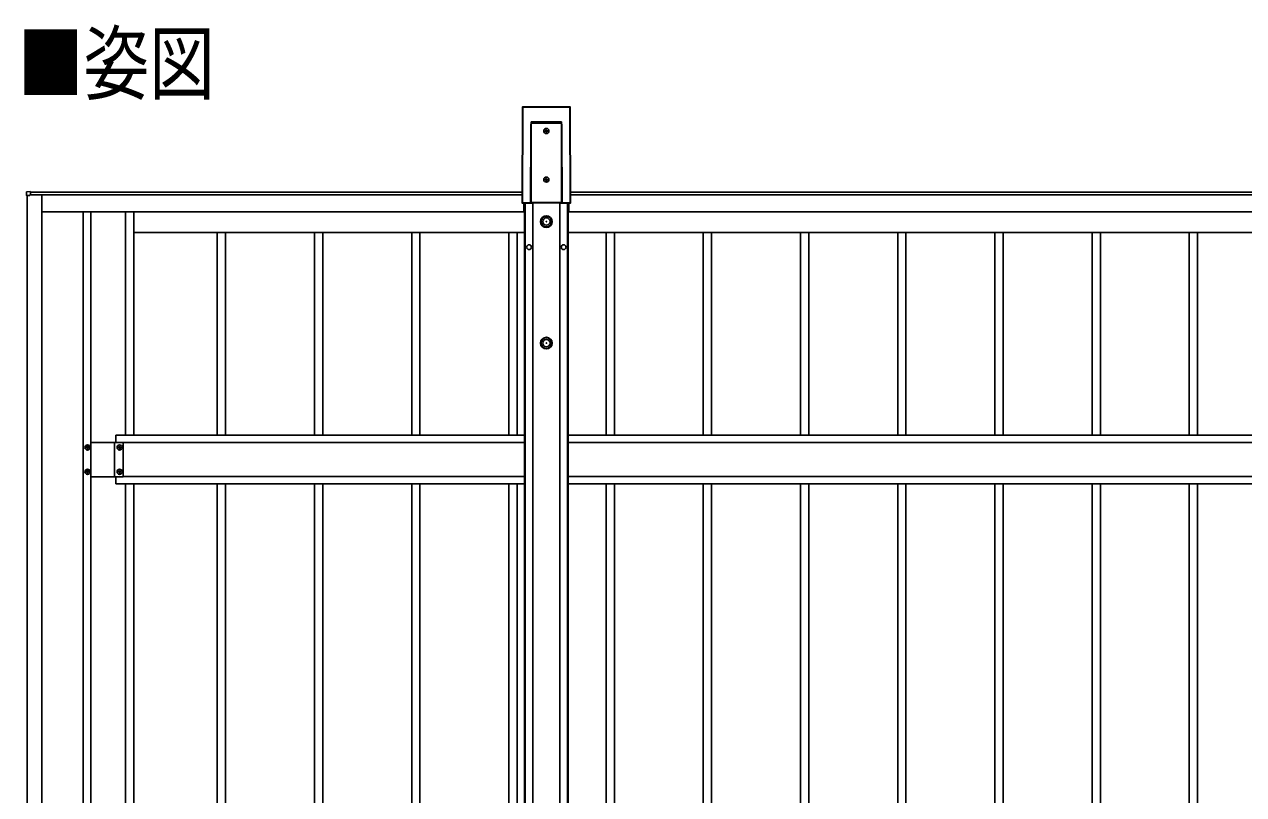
# Model space of a CAD drawing. Units: millimetres, scale not verified. Extents: x -10512 to 10512, y -7425 to 7425.
# Drawn here: x -2531 to -23, y 2127 to 3712 of the extents above; entities that cross this region are included whole.
import ezdxf
from ezdxf.enums import TextEntityAlignment as Align

# ---------------------------------------------------------------- set-up
doc = ezdxf.new("R2010")
doc.units = ezdxf.units.MM
doc.header["$LTSCALE"] = 30
doc.layers.add('0-2_USER1', color=3, linetype='Continuous')
doc.layers.add('0-4_YKK_A1', color=4, linetype='Continuous')
doc.styles.add('ＭＳ ゴシック', font='')
doc.styles.get('ＭＳ ゴシック').set_extended_font_data('MS Gothic')

msp = doc.modelspace()

# ---------------------------------------------------------------- linework, layer by layer
at = {"layer": '0-4_YKK_A1'}
for p, q in [((-1506.71, 3541.95), (-1507.34, 3344.81)), ((-1506.85, 3345.29), (-1506.23, 3541.47)), ((-1506.7, 3541.95), (-1506.71, 3541.95)), ((-1506.23, 3541.47), (-1506.7, 3541.95)), ((-1505.73, 3541.45), (-1506.36, 3345.27)), ((-1408.7, 3542.45), (-1506.21, 3542.45)), ((-1506.21, 3542.45), (-1505.73, 3541.97)), ((-1408.7, 3542.45), (-1506.21, 3542.45)), ((-1506.21, 3542.45), (-1506.21, 3542.45)), ((-1505.73, 3541.97), (-1409.17, 3541.97)), ((-1505.73, 3541.97), (-1505.73, 3541.45)), ((-1409.17, 3541.45), (-1505.73, 3541.45)), ((-1409.17, 3541.97), (-1408.7, 3542.45)), ((-1409.17, 3541.97), (-1409.17, 3541.45)), ((-1408.55, 3345.27), (-1409.17, 3541.45)), ((-1408.7, 3542.45), (-1408.7, 3542.45)), ((-1408.2, 3541.95), (-1408.68, 3541.47)), ((-1408.68, 3541.47), (-1408.05, 3345.29)), ((-1407.56, 3344.81), (-1408.2, 3541.95)), ((-1407.56, 3344.81), (-1408.2, 3541.95)), ((-1408.2, 3541.95), (-1408.2, 3541.95)), ((-1489.98, 3345.38), (-1489.51, 3492.16)), ((-1489.01, 3492.13), (-1489.48, 3345.35)), ((-1489.01, 3345.82), (-1489.01, 3492.13)), ((-1488.51, 3511.37), (-1426.39, 3511.37)), ((-1426.39, 3508.75), (-1488.51, 3508.75)), ((-1488.51, 3508.75), (-1488.51, 3345.82)), ((-1456.97, 3494.22), (-1456.97, 3495.18)), ((-1426.39, 3345.82), (-1426.39, 3508.75)), ((-1425.89, 3492.13), (-1425.89, 3345.82)), ((-1425.42, 3345.35), (-1425.89, 3492.13)), ((-1425.39, 3492.16), (-1424.92, 3345.38)), ((-1456.97, 3394.22), (-1456.97, 3395.18)), ((-2518.95, 3368.14), (-2526.48, 3367.68)), ((-2518.95, 3367.64), (-2518.95, 3368.14)), ((-2518.95, 3361.74), (-2518.95, 3367.64)), ((-2518.95, 3366.63), (-1507.27, 3366.63)), ((-1407.63, 3366.63), (1366.73, 3366.63)), ((-2526.48, 3359.94), (-2520.77, 3359.94)), ((-2525.45, 550.91), (-2525.45, 3359.94)), ((-2520.77, 3359.94), (-2520.45, 3359.94)), ((-2520.45, 3359.94), (-2520.45, 3361.14)), ((-2495.45, 3361.13), (-2520.45, 3361.13)), ((-2519.95, 3361.13), (-2519.95, 3361.44)), ((-2518.95, 3361.63), (-1507.28, 3361.63)), ((-2516.95, 3361.61), (-1507.28, 3361.61)), ((-2516.95, 3361.61), (-2516.95, 3361.13)), ((-2495.45, 584.22), (-2495.45, 3361.13)), ((-1507.34, 3344.81), (-1507.34, 3344.81)), ((-1506.36, 3344.79), (-1506.84, 3344.31)), ((-1506.84, 3344.31), (-1486.08, 3344.31)), ((-1506.84, 3344.31), (-1486.08, 3344.31)), ((-1506.84, 3344.31), (-1506.84, 3344.31)), ((-1506.36, 3345.27), (-1489.97, 3345.27)), ((-1506.36, 3345.27), (-1506.36, 3344.79)), ((-1489.04, 3344.79), (-1506.36, 3344.79)), ((-1503.45, 3326.64), (-1503.45, 3344.31)), ((-1503.45, 3326.63), (-1503.45, 3344.31)), ((-1503.45, 3341.64), (-1502.45, 3341.64)), ((-1502.45, 3344.31), (-1502.45, 951.2)), ((-1501.25, 3344.31), (-1501.25, 951.2)), ((-1489.48, 3345.35), (-1489.01, 3345.82)), ((-1488.51, 3345.32), (-1489.04, 3344.79)), ((-1488.51, 3345.82), (-1426.39, 3345.82)), ((-1488.51, 3345.82), (-1488.51, 3345.32)), ((-1426.39, 3345.32), (-1488.51, 3345.32)), ((-1486.08, 3344.31), (-1485.83, 3345.2)), ((-1485.83, 3345.2), (-1428.95, 3345.2)), ((-1484.95, 3345.2), (-1484.95, 1069.37)), ((-1429.95, 3345.2), (-1429.95, 1069.37)), ((-1428.95, 3345.2), (-1428.7, 3344.31)), ((-1428.7, 3344.31), (-1408.06, 3344.31)), ((-1428.7, 3344.31), (-1408.06, 3344.31)), ((-1426.39, 3345.82), (-1426.39, 3345.32)), ((-1425.86, 3344.79), (-1426.39, 3345.32)), ((-1425.89, 3345.82), (-1425.42, 3345.35)), ((-1408.55, 3344.79), (-1425.86, 3344.79)), ((-1424.93, 3345.27), (-1408.55, 3345.27)), ((-1413.65, 3344.31), (-1413.65, 951.2)), ((-1412.45, 3344.31), (-1412.45, 951.2)), ((-1412.45, 3341.64), (-1411.45, 3341.64)), ((-1411.45, 3326.64), (-1411.45, 3344.31)), ((-1411.45, 3326.63), (-1411.45, 3344.31)), ((-1408.55, 3344.79), (-1408.55, 3345.27)), ((-1408.06, 3344.31), (-1408.55, 3344.79)), ((-1408.06, 3344.31), (-1408.06, 3344.31)), ((-1408.05, 3345.29), (-1407.56, 3344.81)), ((-1407.62, 3361.63), (1366.72, 3361.63)), ((-1407.62, 3361.61), (1366.72, 3361.61)), ((-1407.56, 3344.81), (-1407.56, 3344.81)), ((-2495.45, 3326.63), (-1503.45, 3326.63)), ((-2410.45, 3326.63), (-2410.45, 584.22)), ((-2394.45, 3326.63), (-2394.45, 584.22)), ((-2323.45, 3326.63), (-2323.45, 2866.64)), ((-2306.45, 3326.63), (-2306.45, 2866.64)), ((-1411.45, 3326.63), (1370.55, 3326.63)), ((-2306.45, 3283.64), (-2119.35, 3283.64)), ((-2134.45, 2866.64), (-2134.45, 3283.64)), ((-2134.45, 3283.64), (-1919.35, 3283.64)), ((-2117.45, 2866.64), (-2117.45, 3283.64)), ((-1934.45, 2866.64), (-1934.45, 3283.64)), ((-1934.45, 3283.64), (-1719.35, 3283.64)), ((-1917.45, 2866.64), (-1917.45, 3283.64)), ((-1734.45, 2866.64), (-1734.45, 3283.64)), ((-1734.45, 3283.64), (-1519.35, 3283.64)), ((-1717.45, 2866.64), (-1717.45, 3283.64)), ((-1534.45, 2866.64), (-1534.45, 3283.64)), ((-1534.45, 3283.64), (-1502.45, 3283.64)), ((-1517.45, 2866.64), (-1517.45, 3283.64)), ((-1412.45, 3283.64), (-1319.35, 3283.64)), ((-1334.45, 2866.64), (-1334.45, 3283.64)), ((-1334.45, 3283.64), (-1119.35, 3283.64)), ((-1317.45, 2866.64), (-1317.45, 3283.64)), ((-1134.45, 2866.64), (-1134.45, 3283.64)), ((-1134.45, 3283.64), (-919.35, 3283.64)), ((-1117.45, 2866.64), (-1117.45, 3283.64)), ((-934.45, 2866.64), (-934.45, 3283.64)), ((-934.45, 3283.64), (-719.35, 3283.64)), ((-917.45, 2866.64), (-917.45, 3283.64)), ((-734.45, 2866.64), (-734.45, 3283.64)), ((-734.45, 3283.64), (-519.35, 3283.64)), ((-717.45, 2866.64), (-717.45, 3283.64)), ((-534.45, 2866.64), (-534.45, 3283.64)), ((-534.45, 3283.64), (-319.35, 3283.64)), ((-517.45, 2866.64), (-517.45, 3283.64)), ((-334.45, 2866.64), (-334.45, 3283.64)), ((-334.45, 3283.64), (-119.35, 3283.64)), ((-317.45, 2866.64), (-317.45, 3283.64)), ((-134.45, 2866.64), (-134.45, 3283.64)), ((-134.45, 3283.64), (80.65, 3283.64)), ((-117.45, 2866.64), (-117.45, 3283.64)), ((-2343.45, 2866.64), (-2343.45, 2852.14)), ((-2343.45, 2866.64), (-1502.45, 2866.64)), ((-1412.45, 2866.64), (1371.55, 2866.64)), ((-2401.93, 2843.08), (-2401.93, 2844.04)), ((-2328.45, 2852.14), (-2394.45, 2852.14)), ((-2328.45, 2852.14), (-2394.45, 2852.14)), ((-2345.95, 2781.14), (-2345.95, 2852.14)), ((-2345.95, 2781.14), (-2345.95, 2852.14)), ((-2335.93, 2843.08), (-2335.93, 2844.04)), ((-2328.45, 2781.14), (-2328.45, 2852.14)), ((-2328.45, 2781.14), (-2328.45, 2852.14)), ((-2328.45, 2851.64), (-1502.45, 2851.64)), ((-1412.45, 2851.64), (1371.55, 2851.64)), ((-2401.93, 2793.08), (-2401.93, 2794.04)), ((-2335.93, 2793.08), (-2335.93, 2794.04)), ((-2328.45, 2781.14), (-2394.45, 2781.14)), ((-2328.45, 2781.14), (-2394.45, 2781.14)), ((-2343.45, 2766.64), (-2343.45, 2781.14)), ((-2343.45, 2766.64), (-1502.45, 2766.64)), ((-2328.45, 2781.64), (-1502.45, 2781.64)), ((-2323.45, 2766.64), (-2323.45, 1144.22)), ((-2306.45, 2766.64), (-2306.45, 1144.22)), ((-2134.45, 1144.22), (-2134.45, 2766.64)), ((-2117.45, 1144.22), (-2117.45, 2766.64)), ((-1934.45, 1144.22), (-1934.45, 2766.64)), ((-1917.45, 1144.22), (-1917.45, 2766.64)), ((-1734.45, 1144.22), (-1734.45, 2766.64)), ((-1717.45, 1144.22), (-1717.45, 2766.64)), ((-1534.45, 1144.22), (-1534.45, 2766.64)), ((-1517.45, 1144.22), (-1517.45, 2766.64)), ((-1412.45, 2781.64), (1371.55, 2781.64)), ((-1412.45, 2766.64), (1371.55, 2766.64)), ((-1334.45, 1144.22), (-1334.45, 2766.64)), ((-1317.45, 1144.22), (-1317.45, 2766.64)), ((-1134.45, 1144.22), (-1134.45, 2766.64)), ((-1117.45, 1144.22), (-1117.45, 2766.64)), ((-934.45, 1144.22), (-934.45, 2766.64)), ((-917.45, 1144.22), (-917.45, 2766.64)), ((-734.45, 1144.22), (-734.45, 2766.64)), ((-717.45, 1144.22), (-717.45, 2766.64)), ((-534.45, 1144.22), (-534.45, 2766.64)), ((-517.45, 1144.22), (-517.45, 2766.64)), ((-334.45, 1144.22), (-334.45, 2766.64)), ((-317.45, 1144.22), (-317.45, 2766.64)), ((-134.45, 1144.22), (-134.45, 2766.64)), ((-117.45, 1144.22), (-117.45, 2766.64))]:
    msp.add_line(p, q, dxfattribs=at)
for points in [[(-1506.7, 3541.95), (-1507.34, 3344.81), (-1506.85, 3345.29)], [(-1488.87, 3508.78), (-1488.6, 3510.75), (-1488.51, 3511.32), (-1488.51, 3511.37)], [(-1488.51, 3508.75), (-1488.53, 3508.75), (-1488.56, 3508.75), (-1488.58, 3508.75), (-1488.6, 3508.75), (-1488.63, 3508.75), (-1488.65, 3508.75), (-1488.67, 3508.75), (-1488.69, 3508.75)], [(-1458.89, 3493.26), (-1459.85, 3493.26), (-1459.85, 3492.3), (-1458.89, 3492.3)], [(-1456.97, 3495.18), (-1457.93, 3495.18), (-1457.93, 3494.22)], [(-1457.93, 3491.34), (-1457.93, 3490.38), (-1456.97, 3490.38), (-1456.97, 3491.34)], [(-1456.01, 3492.3), (-1455.05, 3492.3), (-1455.05, 3493.26), (-1456.01, 3493.26)], [(-1426.21, 3508.75), (-1426.35, 3510.75), (-1426.39, 3511.32), (-1426.39, 3511.37)], [(-1426.39, 3508.75), (-1426.37, 3508.75), (-1426.34, 3508.75), (-1426.32, 3508.75), (-1426.3, 3508.75), (-1426.28, 3508.75), (-1426.25, 3508.75), (-1426.23, 3508.75), (-1426.21, 3508.75)], [(-1458.89, 3393.26), (-1459.85, 3393.26), (-1459.85, 3392.3), (-1458.89, 3392.3)], [(-1456.97, 3395.18), (-1457.93, 3395.18), (-1457.93, 3394.22)], [(-1457.93, 3391.34), (-1457.93, 3390.38), (-1456.97, 3390.38), (-1456.97, 3391.34)], [(-1456.01, 3392.3), (-1455.05, 3392.3), (-1455.05, 3393.26), (-1456.01, 3393.26)], [(-2526.95, 3367.18), (-2526.95, 3359.94), (-2526.48, 3359.94)], [(-2520.15, 3361.44), (-2518.95, 3361.44), (-2518.95, 3361.74)], [(-1488.51, 3345.82), (-1488.6, 3345.82), (-1488.69, 3345.82), (-1488.78, 3345.82), (-1488.85, 3345.82), (-1488.92, 3345.82), (-1488.96, 3345.82), (-1489, 3345.82), (-1489.01, 3345.82)], [(-1426.39, 3345.82), (-1426.3, 3345.82), (-1426.21, 3345.82), (-1426.12, 3345.82), (-1426.05, 3345.82), (-1425.99, 3345.82), (-1425.94, 3345.82), (-1425.91, 3345.82), (-1425.89, 3345.82)], [(-2402.89, 2841.16), (-2403.85, 2841.16), (-2403.85, 2842.12), (-2402.89, 2842.12)], [(-2401.93, 2844.04), (-2400.97, 2844.04), (-2400.97, 2843.08)], [(-2400.97, 2840.2), (-2400.97, 2839.24), (-2401.93, 2839.24), (-2401.93, 2840.2)], [(-2400.01, 2842.12), (-2399.05, 2842.12), (-2399.05, 2841.16), (-2400.01, 2841.16)], [(-2336.89, 2841.16), (-2337.85, 2841.16), (-2337.85, 2842.12), (-2336.89, 2842.12)], [(-2335.93, 2844.04), (-2334.97, 2844.04), (-2334.97, 2843.08)], [(-2334.97, 2840.2), (-2334.97, 2839.24), (-2335.93, 2839.24), (-2335.93, 2840.2)], [(-2334.01, 2842.12), (-2333.05, 2842.12), (-2333.05, 2841.16), (-2334.01, 2841.16)], [(-2402.89, 2791.16), (-2403.85, 2791.16), (-2403.85, 2792.12), (-2402.89, 2792.12)], [(-2401.93, 2794.04), (-2400.97, 2794.04), (-2400.97, 2793.08)], [(-2400.97, 2790.2), (-2400.97, 2789.24), (-2401.93, 2789.24), (-2401.93, 2790.2)], [(-2400.01, 2792.12), (-2399.05, 2792.12), (-2399.05, 2791.16), (-2400.01, 2791.16)], [(-2336.89, 2791.16), (-2337.85, 2791.16), (-2337.85, 2792.12), (-2336.89, 2792.12)], [(-2335.93, 2794.04), (-2334.97, 2794.04), (-2334.97, 2793.08)], [(-2334.97, 2790.2), (-2334.97, 2789.24), (-2335.93, 2789.24), (-2335.93, 2790.2)], [(-2334.01, 2792.12), (-2333.05, 2792.12), (-2333.05, 2791.16), (-2334.01, 2791.16)]]:
    msp.add_lwpolyline(points, dxfattribs=at)
for centre, radius in [((-1457.45, 3492.78), 5.3), ((-1457.45, 3392.78), 5.3), ((-1457.39, 3306.28), 12), ((-1457.39, 3306.28), 10.88), ((-1457.39, 3306.28), 7.48), ((-1457.39, 3306.28), 0.5), ((-1492.95, 3253.64), 5), ((-1421.95, 3253.64), 5), ((-1457.39, 3056.28), 12), ((-1457.39, 3056.28), 10.88), ((-1457.39, 3056.28), 7.48), ((-1457.39, 3056.28), 0.5), ((-2401.45, 2841.64), 5.3), ((-2335.45, 2841.64), 5.3), ((-2401.45, 2791.64), 5.3), ((-2335.45, 2791.64), 5.3)]:
    msp.add_circle(centre, radius, dxfattribs=at)
for centre, radius, start, end in [((-1506.21, 3541.95), 0.5, 90, 179.81634), ((-1506.2, 3541.95), 0.501, 90.24971, 179.75029), ((-1505.72, 3541.47), 0.501, 90.24971, 179.75029), ((-1505.83, 3544.2), 2.76, 261.80183, 272.1952), ((-1409.18, 3541.47), 0.501, 0.24971, 89.75029), ((-1409.07, 3544.2), 2.76, 267.8048, 278.19817), ((-1408.7, 3541.95), 0.5, 0.18366, 90), ((-1408.7, 3541.95), 0.501, 0.24971, 89.75029), ((-1489.4, 3489.4), 2.76, 81.80183, 92.1952), ((-1490.08, 3499.77), 9.09, 81.20266, 82.35702), ((-1047.13, 3478.79), 442.57, 175.77814, 176.1178), ((-1458.89, 3494.22), 0.96, 270, 0), ((-1458.89, 3491.34), 0.96, 0, 90), ((-1456.01, 3494.22), 0.96, 180, 270), ((-1456.01, 3491.34), 0.96, 90, 180), ((-1725.13, 3467.78), 301.89, 7.80423, 8.30085), ((-1424.82, 3499.77), 9.09, 97.64298, 98.79734), ((-1425.5, 3489.4), 2.76, 87.8048, 98.19817), ((-1458.89, 3394.22), 0.96, 270, 0), ((-1458.89, 3391.34), 0.96, 0, 90), ((-1456.01, 3394.22), 0.96, 180, 270), ((-1456.01, 3391.34), 0.96, 90, 180), ((-2526.45, 3367.18), 0.5, 93.5, 180), ((-2520.15, 3361.14), 0.3, 90, 180), ((-1506.84, 3344.81), 0.5, 179.81634, 270), ((-1506.83, 3344.81), 0.501, 180.24971, 269.75029), ((-1506.46, 3348.02), 2.76, 261.80183, 272.1952), ((-1506.35, 3345.29), 0.501, 180.24971, 269.75029), ((-1489.87, 3342.62), 2.76, 81.80183, 92.1952), ((-1489.57, 3342.5), 2.79, 88.18282, 98.39155), ((-1488.51, 3345.82), 0.501, 180.24971, 269.75029), ((-1426.39, 3345.82), 0.501, 270.24971, 359.75029), ((-1425.03, 3342.62), 2.76, 87.8048, 98.19817), ((-1425.33, 3342.5), 2.79, 81.60845, 91.81718), ((-1408.44, 3348.02), 2.76, 267.8048, 278.19817), ((-1408.55, 3345.29), 0.501, 270.24971, 359.75029), ((-1408.07, 3344.81), 0.501, 270.24971, 359.75029), ((-1408.06, 3344.81), 0.5, 270, 0.18366), ((-2402.89, 2843.08), 0.96, 270, 0), ((-2402.89, 2840.2), 0.96, 0, 90), ((-2400.01, 2843.08), 0.96, 180, 270), ((-2400.01, 2840.2), 0.96, 90, 180), ((-2336.89, 2843.08), 0.96, 270, 0), ((-2336.89, 2840.2), 0.96, 0, 90), ((-2334.01, 2843.08), 0.96, 180, 270), ((-2334.01, 2840.2), 0.96, 90, 180), ((-2402.89, 2793.08), 0.96, 270, 0), ((-2402.89, 2790.2), 0.96, 0, 90), ((-2400.01, 2793.08), 0.96, 180, 270), ((-2400.01, 2790.2), 0.96, 90, 180), ((-2336.89, 2793.08), 0.96, 270, 0), ((-2336.89, 2790.2), 0.96, 0, 90), ((-2334.01, 2793.08), 0.96, 180, 270), ((-2334.01, 2790.2), 0.96, 90, 180)]:
    msp.add_arc(centre, radius, start, end, dxfattribs=at)
for centre, major_axis, ratio, start_param, end_param in [((-1488.51, 3490.99), (0, -19.08), 0.052413, 3.5123474, 4.6513024), ((-1488.51, 3490.97), (0, -19.08), 0.026207, 3.5123474, 4.6513024), ((-1485.42, 3508.75), (0, -50), 0.061774, 4.6600291, 4.7123946), ((-1429.48, 3508.75), (0, -50), 0.061774, 1.5707907, 1.6231562), ((-1426.39, 3490.97), (0, -19.08), 0.026207, 1.6318829, 2.7708379), ((-1426.39, 3490.99), (0, -19.08), 0.052413, 1.6318829, 2.7708379), ((-1488.98, 3345.38), (-0.543, -0.848), 0.992387, 5.2824884, 5.3922079), ((-1489.04, 3345.29), (0.941, -0.042), 0.529688, 3.2789358, 4.7362857), ((-1488.98, 3345.35), (-0.293, -0.417), 0.981557, 5.3232786, 5.4329981), ((-1489.04, 3345.29), (0.185, -0.478), 0.839234, 4.3937254, 5.8510754), ((-1425.86, 3345.29), (-0.185, -0.478), 0.839234, 0.4321099, 1.8894599), ((-1425.86, 3345.29), (0.941, 0.042), 0.529688, 4.6884922, 6.1458421), ((-1425.92, 3345.35), (0.293, -0.417), 0.981557, 0.8501872, 0.9599067), ((-1425.92, 3345.38), (0.543, -0.848), 0.992387, 0.8909775, 1.0006969)]:
    msp.add_ellipse(centre, major_axis=major_axis, ratio=ratio, start_param=start_param, end_param=end_param, dxfattribs=at)

# ---------------------------------------------------------------- texts
at = {"layer": '0-2_USER1', "style": 'ＭＳ ゴシック', "width": 0.8}
msp.add_text('■姿図', height=123.8, dxfattribs=at).set_placement((-2544.96, 3533.11), align=Align.BOTTOM_LEFT)

doc.saveas('drawing.dxf')
